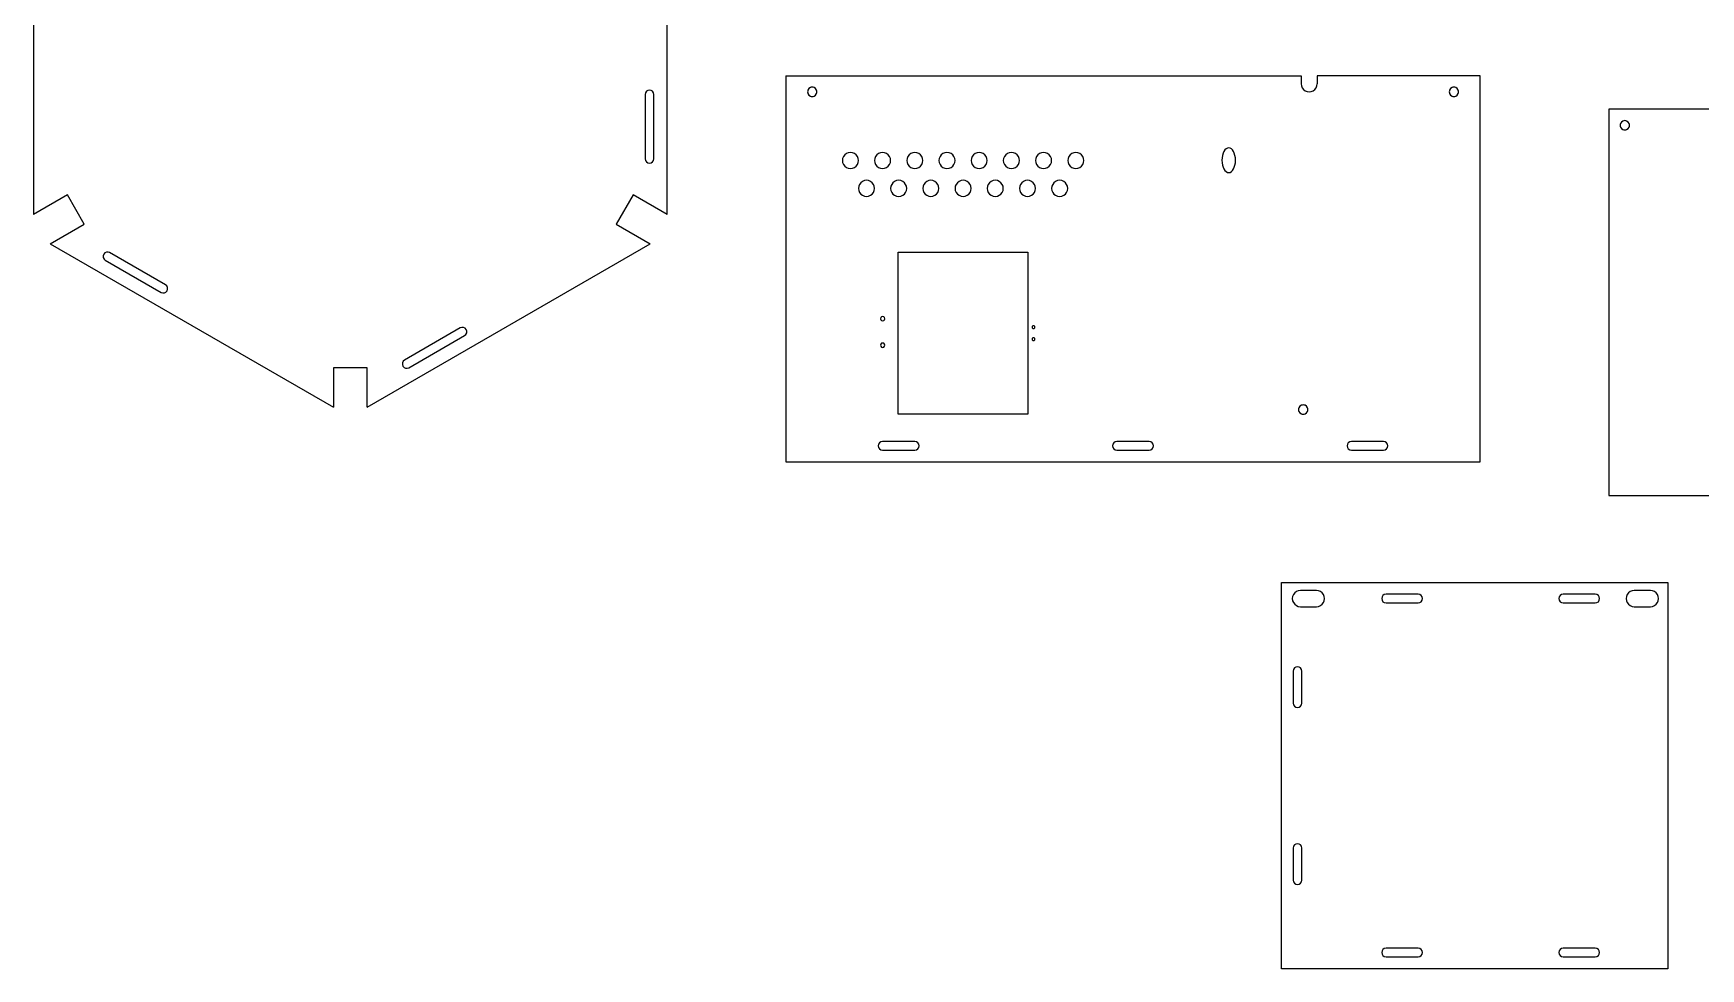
# Model space of a CAD drawing. Extents: x -1511 to 1084, y 0 to 2035.
# Drawn here: x -1485 to -169, y 381 to 1119 of the extents above; entities that cross this region are included whole.
import ezdxf

# ---------------------------------------------------------------- set-up
doc = ezdxf.new("R2010")
doc.units = 0

msp = doc.modelspace()

# ---------------------------------------------------------------- linework, layer by layer
at = {"layer": 'Layer 1'}
for p, q in [((-890.856, 1085.41), (-484.457, 1085.41)), ((-890.856, 1085.41), (-890.856, 780.61)), ((-484.457, 1085.41), (-484.457, 1079.06)), ((-484.457, 1079.06), (-484.237, 1077.4)), ((-471.976, 1077.4), (-471.757, 1079.06)), ((-343.233, 1085.41), (-471.757, 1085.41)), ((-471.757, 1085.41), (-471.757, 1079.06)), ((-343.233, 780.61), (-343.233, 1085.41)), ((-873.762, 1073.45), (-873.838, 1072.71)), ((-873.838, 1072.71), (-873.762, 1071.97)), ((-873.547, 1074.14), (-873.762, 1073.45)), ((-873.762, 1071.97), (-873.547, 1071.28)), ((-872.756, 1075.31), (-873.547, 1074.14)), ((-873.547, 1071.28), (-872.756, 1070.11)), ((-871.587, 1076.1), (-872.756, 1075.31)), ((-872.756, 1070.11), (-871.587, 1069.32)), ((-870.896, 1076.31), (-871.587, 1076.1)), ((-871.587, 1069.32), (-870.896, 1069.11)), ((-870.155, 1076.38), (-870.896, 1076.31)), ((-870.896, 1069.11), (-870.155, 1069.03)), ((-869.414, 1076.31), (-870.155, 1076.38)), ((-870.155, 1069.03), (-869.414, 1069.11)), ((-868.724, 1076.1), (-869.414, 1076.31)), ((-869.414, 1069.11), (-868.724, 1069.32)), ((-867.552, 1075.31), (-868.724, 1076.1)), ((-868.724, 1069.32), (-867.552, 1070.11)), ((-866.763, 1074.14), (-867.552, 1075.31)), ((-867.552, 1070.11), (-866.763, 1071.28)), ((-866.549, 1073.45), (-866.763, 1074.14)), ((-866.763, 1071.28), (-866.549, 1071.97)), ((-866.472, 1072.71), (-866.549, 1073.45)), ((-866.549, 1071.97), (-866.472, 1072.71)), ((-866.472, 1072.71), (-866.472, 1072.71)), ((-484.237, 1077.4), (-483.607, 1075.88)), ((-483.607, 1075.88), (-482.607, 1074.58)), ((-482.607, 1074.58), (-481.282, 1073.56)), ((-481.282, 1073.56), (-479.737, 1072.92)), ((-479.737, 1072.92), (-478.107, 1072.71)), ((-478.107, 1072.71), (-476.477, 1072.92)), ((-476.477, 1072.92), (-474.932, 1073.56)), ((-474.932, 1073.56), (-473.606, 1074.58)), ((-473.606, 1074.58), (-472.609, 1075.88)), ((-472.609, 1075.88), (-471.976, 1077.4)), ((-367.543, 1073.45), (-367.617, 1072.71)), ((-367.617, 1072.71), (-367.543, 1071.97)), ((-367.326, 1074.14), (-367.543, 1073.45)), ((-367.543, 1071.97), (-367.326, 1071.28)), ((-366.537, 1075.31), (-367.326, 1074.14)), ((-367.326, 1071.28), (-366.537, 1070.11)), ((-365.368, 1076.1), (-366.537, 1075.31)), ((-366.537, 1070.11), (-365.368, 1069.32)), ((-364.675, 1076.31), (-365.368, 1076.1)), ((-365.368, 1069.32), (-364.675, 1069.11)), ((-363.934, 1076.38), (-364.675, 1076.31)), ((-364.675, 1069.11), (-363.934, 1069.03)), ((-363.193, 1076.31), (-363.934, 1076.38)), ((-363.934, 1069.03), (-363.193, 1069.11)), ((-362.503, 1076.1), (-363.193, 1076.31)), ((-363.193, 1069.11), (-362.503, 1069.32)), ((-361.333, 1075.31), (-362.503, 1076.1)), ((-362.503, 1069.32), (-361.333, 1070.11)), ((-360.542, 1074.14), (-361.333, 1075.31)), ((-361.333, 1070.11), (-360.542, 1071.28)), ((-360.328, 1073.45), (-360.542, 1074.14)), ((-360.542, 1071.28), (-360.328, 1071.97)), ((-360.251, 1072.71), (-360.328, 1073.45)), ((-360.328, 1071.97), (-360.251, 1072.71)), ((-360.251, 1072.71), (-360.251, 1072.71)), ((6.55367, 1058.97), (-241.843, 1058.97)), ((-241.843, 1058.97), (-241.843, 754.17)), ((-232.75, 1047.01), (-232.826, 1046.27)), ((-232.826, 1046.27), (-232.75, 1045.53)), ((-232.535, 1047.7), (-232.75, 1047.01)), ((-232.75, 1045.53), (-232.535, 1044.84)), ((-231.745, 1048.87), (-232.535, 1047.7)), ((-232.535, 1044.84), (-231.745, 1043.67)), ((-230.575, 1049.66), (-231.745, 1048.87)), ((-231.745, 1043.67), (-230.575, 1042.88)), ((-229.884, 1049.87), (-230.575, 1049.66)), ((-230.575, 1042.88), (-229.884, 1042.67)), ((-229.143, 1049.95), (-229.884, 1049.87)), ((-229.884, 1042.67), (-229.143, 1042.59)), ((-228.401, 1049.87), (-229.143, 1049.95)), ((-229.143, 1042.59), (-228.401, 1042.67)), ((-227.711, 1049.66), (-228.401, 1049.87)), ((-228.401, 1042.67), (-227.711, 1042.88)), ((-226.54, 1048.87), (-227.711, 1049.66)), ((-227.711, 1042.88), (-226.54, 1043.67)), ((-225.751, 1047.7), (-226.54, 1048.87)), ((-226.54, 1043.67), (-225.751, 1044.84)), ((-225.536, 1047.01), (-225.751, 1047.7)), ((-225.751, 1044.84), (-225.536, 1045.53)), ((-225.46, 1046.27), (-225.536, 1047.01)), ((-225.536, 1045.53), (-225.46, 1046.27)), ((-225.46, 1046.27), (-225.46, 1046.27)), ((-544.589, 1026.85), (-545.377, 1025.66)), ((-543.684, 1027.76), (-544.589, 1026.85)), ((-542.681, 1028.33), (-543.684, 1027.76)), ((-541.607, 1028.53), (-542.681, 1028.33)), ((-540.532, 1028.33), (-541.607, 1028.53)), ((-539.53, 1027.76), (-540.532, 1028.33)), ((-538.625, 1026.85), (-539.53, 1027.76)), ((-537.834, 1025.66), (-538.625, 1026.85)), ((-846.187, 1020.17), (-846.406, 1018.51)), ((-846.406, 1018.51), (-846.187, 1016.85)), ((-845.554, 1021.68), (-846.187, 1020.17)), ((-846.187, 1016.85), (-845.554, 1015.33)), ((-844.557, 1022.99), (-845.554, 1021.68)), ((-845.554, 1015.33), (-844.557, 1014.03)), ((-843.231, 1024.01), (-844.557, 1022.99)), ((-844.557, 1014.03), (-843.231, 1013.01)), ((-841.686, 1024.65), (-843.231, 1024.01)), ((-843.231, 1013.01), (-841.686, 1012.37)), ((-840.056, 1024.86), (-841.686, 1024.65)), ((-838.426, 1024.65), (-840.056, 1024.86)), ((-836.881, 1024.01), (-838.426, 1024.65)), ((-838.426, 1012.37), (-836.881, 1013.01)), ((-835.556, 1022.99), (-836.881, 1024.01)), ((-836.881, 1013.01), (-835.556, 1014.03)), ((-834.556, 1021.68), (-835.556, 1022.99)), ((-835.556, 1014.03), (-834.556, 1015.33)), ((-833.926, 1020.17), (-834.556, 1021.68)), ((-834.556, 1015.33), (-833.926, 1016.85)), ((-833.706, 1018.51), (-833.926, 1020.17)), ((-833.926, 1016.85), (-833.706, 1018.51)), ((-833.706, 1018.51), (-833.706, 1018.51)), ((-820.787, 1020.17), (-821.006, 1018.51)), ((-821.006, 1018.51), (-820.787, 1016.85)), ((-820.154, 1021.68), (-820.787, 1020.17)), ((-820.787, 1016.85), (-820.154, 1015.33)), ((-819.157, 1022.99), (-820.154, 1021.68)), ((-820.154, 1015.33), (-819.157, 1014.03)), ((-817.831, 1024.01), (-819.157, 1022.99)), ((-819.157, 1014.03), (-817.831, 1013.01)), ((-816.286, 1024.65), (-817.831, 1024.01)), ((-817.831, 1013.01), (-816.286, 1012.37)), ((-814.656, 1024.86), (-816.286, 1024.65)), ((-813.027, 1024.65), (-814.656, 1024.86)), ((-811.481, 1024.01), (-813.027, 1024.65)), ((-813.027, 1012.37), (-811.481, 1013.01)), ((-810.156, 1022.99), (-811.481, 1024.01)), ((-811.481, 1013.01), (-810.156, 1014.03)), ((-809.156, 1021.68), (-810.156, 1022.99)), ((-810.156, 1014.03), (-809.156, 1015.33)), ((-808.526, 1020.17), (-809.156, 1021.68)), ((-809.156, 1015.33), (-808.526, 1016.85)), ((-808.306, 1018.51), (-808.526, 1020.17)), ((-808.526, 1016.85), (-808.306, 1018.51)), ((-808.306, 1018.51), (-808.306, 1018.51)), ((-795.387, 1020.17), (-795.606, 1018.51)), ((-795.606, 1018.51), (-795.387, 1016.85)), ((-794.754, 1021.68), (-795.387, 1020.17)), ((-795.387, 1016.85), (-794.754, 1015.33)), ((-793.757, 1022.99), (-794.754, 1021.68)), ((-794.754, 1015.33), (-793.757, 1014.03)), ((-792.431, 1024.01), (-793.757, 1022.99)), ((-793.757, 1014.03), (-792.431, 1013.01)), ((-790.886, 1024.65), (-792.431, 1024.01)), ((-792.431, 1013.01), (-790.886, 1012.37)), ((-789.256, 1024.86), (-790.886, 1024.65)), ((-787.627, 1024.65), (-789.256, 1024.86)), ((-786.081, 1024.01), (-787.627, 1024.65)), ((-787.627, 1012.37), (-786.081, 1013.01)), ((-784.756, 1022.99), (-786.081, 1024.01)), ((-786.081, 1013.01), (-784.756, 1014.03)), ((-783.756, 1021.68), (-784.756, 1022.99)), ((-784.756, 1014.03), (-783.756, 1015.33)), ((-783.126, 1020.17), (-783.756, 1021.68)), ((-783.756, 1015.33), (-783.126, 1016.85)), ((-782.906, 1018.51), (-783.126, 1020.17)), ((-783.126, 1016.85), (-782.906, 1018.51)), ((-782.906, 1018.51), (-782.906, 1018.51)), ((-769.987, 1020.17), (-770.206, 1018.51)), ((-770.206, 1018.51), (-769.987, 1016.85)), ((-769.354, 1021.68), (-769.987, 1020.17)), ((-769.987, 1016.85), (-769.354, 1015.33)), ((-768.357, 1022.99), (-769.354, 1021.68)), ((-769.354, 1015.33), (-768.357, 1014.03)), ((-767.031, 1024.01), (-768.357, 1022.99)), ((-768.357, 1014.03), (-767.031, 1013.01)), ((-765.486, 1024.65), (-767.031, 1024.01)), ((-767.031, 1013.01), (-765.486, 1012.37)), ((-763.856, 1024.86), (-765.486, 1024.65)), ((-762.227, 1024.65), (-763.856, 1024.86)), ((-760.681, 1024.01), (-762.227, 1024.65)), ((-762.227, 1012.37), (-760.681, 1013.01)), ((-759.356, 1022.99), (-760.681, 1024.01)), ((-760.681, 1013.01), (-759.356, 1014.03)), ((-758.356, 1021.68), (-759.356, 1022.99)), ((-759.356, 1014.03), (-758.356, 1015.33)), ((-757.726, 1020.17), (-758.356, 1021.68)), ((-758.356, 1015.33), (-757.726, 1016.85)), ((-757.506, 1018.51), (-757.726, 1020.17)), ((-757.726, 1016.85), (-757.506, 1018.51)), ((-757.506, 1018.51), (-757.506, 1018.51)), ((-744.587, 1020.17), (-744.806, 1018.51)), ((-744.806, 1018.51), (-744.587, 1016.85)), ((-743.954, 1021.68), (-744.587, 1020.17)), ((-744.587, 1016.85), (-743.954, 1015.33)), ((-742.957, 1022.99), (-743.954, 1021.68)), ((-743.954, 1015.33), (-742.957, 1014.03)), ((-741.631, 1024.01), (-742.957, 1022.99)), ((-742.957, 1014.03), (-741.631, 1013.01)), ((-740.086, 1024.65), (-741.631, 1024.01)), ((-741.631, 1013.01), (-740.086, 1012.37)), ((-738.456, 1024.86), (-740.086, 1024.65)), ((-736.827, 1024.65), (-738.456, 1024.86)), ((-735.281, 1024.01), (-736.827, 1024.65)), ((-736.827, 1012.37), (-735.281, 1013.01)), ((-733.956, 1022.99), (-735.281, 1024.01)), ((-735.281, 1013.01), (-733.956, 1014.03)), ((-732.956, 1021.68), (-733.956, 1022.99)), ((-733.956, 1014.03), (-732.956, 1015.33)), ((-732.326, 1020.17), (-732.956, 1021.68)), ((-732.956, 1015.33), (-732.326, 1016.85)), ((-732.106, 1018.51), (-732.326, 1020.17)), ((-732.326, 1016.85), (-732.106, 1018.51)), ((-732.106, 1018.51), (-732.106, 1018.51)), ((-719.187, 1020.17), (-719.406, 1018.51)), ((-719.406, 1018.51), (-719.187, 1016.85)), ((-718.555, 1021.68), (-719.187, 1020.17)), ((-719.187, 1016.85), (-718.555, 1015.33)), ((-717.557, 1022.99), (-718.555, 1021.68)), ((-718.555, 1015.33), (-717.557, 1014.03)), ((-716.231, 1024.01), (-717.557, 1022.99)), ((-717.557, 1014.03), (-716.231, 1013.01)), ((-714.686, 1024.65), (-716.231, 1024.01)), ((-716.231, 1013.01), (-714.686, 1012.37)), ((-713.056, 1024.86), (-714.686, 1024.65)), ((-711.427, 1024.65), (-713.056, 1024.86)), ((-709.881, 1024.01), (-711.427, 1024.65)), ((-711.427, 1012.37), (-709.881, 1013.01)), ((-708.556, 1022.99), (-709.881, 1024.01)), ((-709.881, 1013.01), (-708.556, 1014.03)), ((-707.556, 1021.68), (-708.556, 1022.99)), ((-708.556, 1014.03), (-707.556, 1015.33)), ((-706.926, 1020.17), (-707.556, 1021.68)), ((-707.556, 1015.33), (-706.926, 1016.85)), ((-706.706, 1018.51), (-706.926, 1020.17)), ((-706.926, 1016.85), (-706.706, 1018.51)), ((-706.706, 1018.51), (-706.706, 1018.51)), ((-693.787, 1020.17), (-694.007, 1018.51)), ((-694.007, 1018.51), (-693.787, 1016.85)), ((-693.155, 1021.68), (-693.787, 1020.17)), ((-693.787, 1016.85), (-693.155, 1015.33)), ((-692.157, 1022.99), (-693.155, 1021.68)), ((-693.155, 1015.33), (-692.157, 1014.03)), ((-690.832, 1024.01), (-692.157, 1022.99)), ((-692.157, 1014.03), (-690.832, 1013.01)), ((-689.286, 1024.65), (-690.832, 1024.01)), ((-690.832, 1013.01), (-689.286, 1012.37)), ((-687.657, 1024.86), (-689.286, 1024.65)), ((-686.027, 1024.65), (-687.657, 1024.86)), ((-684.482, 1024.01), (-686.027, 1024.65)), ((-686.027, 1012.37), (-684.482, 1013.01)), ((-683.156, 1022.99), (-684.482, 1024.01)), ((-684.482, 1013.01), (-683.156, 1014.03)), ((-682.156, 1021.68), (-683.156, 1022.99)), ((-683.156, 1014.03), (-682.156, 1015.33)), ((-681.526, 1020.17), (-682.156, 1021.68)), ((-682.156, 1015.33), (-681.526, 1016.85)), ((-681.307, 1018.51), (-681.526, 1020.17)), ((-681.526, 1016.85), (-681.307, 1018.51)), ((-681.307, 1018.51), (-681.307, 1018.51)), ((-668.387, 1020.17), (-668.607, 1018.51)), ((-668.607, 1018.51), (-668.387, 1016.85)), ((-667.755, 1021.68), (-668.387, 1020.17)), ((-668.387, 1016.85), (-667.755, 1015.33)), ((-666.757, 1022.99), (-667.755, 1021.68)), ((-667.755, 1015.33), (-666.757, 1014.03)), ((-665.432, 1024.01), (-666.757, 1022.99)), ((-666.757, 1014.03), (-665.432, 1013.01)), ((-663.886, 1024.65), (-665.432, 1024.01)), ((-665.432, 1013.01), (-663.886, 1012.37)), ((-662.257, 1024.86), (-663.886, 1024.65)), ((-660.627, 1024.65), (-662.257, 1024.86)), ((-659.082, 1024.01), (-660.627, 1024.65)), ((-660.627, 1012.37), (-659.082, 1013.01)), ((-657.756, 1022.99), (-659.082, 1024.01)), ((-659.082, 1013.01), (-657.756, 1014.03)), ((-656.756, 1021.68), (-657.756, 1022.99)), ((-657.756, 1014.03), (-656.756, 1015.33)), ((-656.126, 1020.17), (-656.756, 1021.68)), ((-656.756, 1015.33), (-656.126, 1016.85)), ((-655.907, 1018.51), (-656.126, 1020.17)), ((-656.126, 1016.85), (-655.907, 1018.51)), ((-655.907, 1018.51), (-655.907, 1018.51)), ((-546.832, 1020.71), (-546.941, 1018.74)), ((-546.941, 1018.74), (-546.832, 1016.76)), ((-546.52, 1022.55), (-546.832, 1020.71)), ((-546.832, 1016.76), (-546.52, 1014.93)), ((-546.031, 1024.21), (-546.52, 1022.55)), ((-546.52, 1014.93), (-546.031, 1013.27)), ((-545.377, 1025.66), (-546.031, 1024.21)), ((-546.031, 1013.27), (-545.377, 1011.82)), ((-537.183, 1024.21), (-537.834, 1025.66)), ((-537.834, 1011.82), (-537.183, 1013.27)), ((-536.691, 1022.55), (-537.183, 1024.21)), ((-537.183, 1013.27), (-536.691, 1014.93)), ((-536.381, 1020.71), (-536.691, 1022.55)), ((-536.691, 1014.93), (-536.381, 1016.76)), ((-536.273, 1018.74), (-536.381, 1020.71)), ((-536.381, 1016.76), (-536.273, 1018.74)), ((-841.686, 1012.37), (-840.056, 1012.16)), ((-840.056, 1012.16), (-838.426, 1012.37)), ((-832.854, 999.685), (-833.487, 998.166)), ((-831.857, 1000.99), (-832.854, 999.685)), ((-830.531, 1002.01), (-831.857, 1000.99)), ((-828.986, 1002.65), (-830.531, 1002.01)), ((-827.356, 1002.86), (-828.986, 1002.65)), ((-825.727, 1002.65), (-827.356, 1002.86)), ((-824.181, 1002.01), (-825.727, 1002.65)), ((-822.856, 1000.99), (-824.181, 1002.01)), ((-821.856, 999.685), (-822.856, 1000.99)), ((-821.226, 998.166), (-821.856, 999.685)), ((-816.286, 1012.37), (-814.656, 1012.16)), ((-814.656, 1012.16), (-813.027, 1012.37)), ((-807.454, 999.685), (-808.087, 998.166)), ((-806.457, 1000.99), (-807.454, 999.685)), ((-805.131, 1002.01), (-806.457, 1000.99)), ((-803.586, 1002.65), (-805.131, 1002.01)), ((-801.956, 1002.86), (-803.586, 1002.65)), ((-800.327, 1002.65), (-801.956, 1002.86)), ((-798.781, 1002.01), (-800.327, 1002.65)), ((-797.456, 1000.99), (-798.781, 1002.01)), ((-796.456, 999.685), (-797.456, 1000.99)), ((-795.826, 998.166), (-796.456, 999.685)), ((-790.886, 1012.37), (-789.256, 1012.16)), ((-789.256, 1012.16), (-787.627, 1012.37)), ((-782.054, 999.685), (-782.687, 998.166)), ((-781.057, 1000.99), (-782.054, 999.685)), ((-779.731, 1002.01), (-781.057, 1000.99)), ((-778.186, 1002.65), (-779.731, 1002.01)), ((-776.556, 1002.86), (-778.186, 1002.65)), ((-774.927, 1002.65), (-776.556, 1002.86)), ((-773.381, 1002.01), (-774.927, 1002.65)), ((-772.056, 1000.99), (-773.381, 1002.01)), ((-771.056, 999.685), (-772.056, 1000.99)), ((-770.426, 998.166), (-771.056, 999.685)), ((-765.486, 1012.37), (-763.856, 1012.16)), ((-763.856, 1012.16), (-762.227, 1012.37)), ((-756.654, 999.685), (-757.287, 998.166)), ((-755.657, 1000.99), (-756.654, 999.685)), ((-754.331, 1002.01), (-755.657, 1000.99)), ((-752.786, 1002.65), (-754.331, 1002.01)), ((-751.156, 1002.86), (-752.786, 1002.65)), ((-749.527, 1002.65), (-751.156, 1002.86)), ((-747.981, 1002.01), (-749.527, 1002.65)), ((-746.656, 1000.99), (-747.981, 1002.01)), ((-745.656, 999.685), (-746.656, 1000.99)), ((-745.026, 998.166), (-745.656, 999.685)), ((-740.086, 1012.37), (-738.456, 1012.16)), ((-738.456, 1012.16), (-736.827, 1012.37)), ((-731.254, 999.685), (-731.887, 998.166)), ((-730.257, 1000.99), (-731.254, 999.685)), ((-728.931, 1002.01), (-730.257, 1000.99)), ((-727.386, 1002.65), (-728.931, 1002.01)), ((-725.756, 1002.86), (-727.386, 1002.65)), ((-724.127, 1002.65), (-725.756, 1002.86)), ((-722.581, 1002.01), (-724.127, 1002.65)), ((-721.256, 1000.99), (-722.581, 1002.01)), ((-720.256, 999.685), (-721.256, 1000.99)), ((-719.626, 998.166), (-720.256, 999.685)), ((-714.686, 1012.37), (-713.056, 1012.16)), ((-713.056, 1012.16), (-711.427, 1012.37)), ((-705.855, 999.685), (-706.487, 998.166)), ((-704.857, 1000.99), (-705.855, 999.685)), ((-703.531, 1002.01), (-704.857, 1000.99)), ((-701.986, 1002.65), (-703.531, 1002.01)), ((-700.356, 1002.86), (-701.986, 1002.65)), ((-698.727, 1002.65), (-700.356, 1002.86)), ((-697.181, 1002.01), (-698.727, 1002.65)), ((-695.856, 1000.99), (-697.181, 1002.01)), ((-694.856, 999.685), (-695.856, 1000.99)), ((-694.226, 998.166), (-694.856, 999.685)), ((-689.286, 1012.37), (-687.657, 1012.16)), ((-687.657, 1012.16), (-686.027, 1012.37)), ((-680.455, 999.685), (-681.087, 998.166)), ((-679.457, 1000.99), (-680.455, 999.685)), ((-678.132, 1002.01), (-679.457, 1000.99)), ((-676.586, 1002.65), (-678.132, 1002.01)), ((-674.957, 1002.86), (-676.586, 1002.65)), ((-673.327, 1002.65), (-674.957, 1002.86)), ((-671.782, 1002.01), (-673.327, 1002.65)), ((-670.456, 1000.99), (-671.782, 1002.01)), ((-669.456, 999.685), (-670.456, 1000.99)), ((-668.826, 998.166), (-669.456, 999.685)), ((-663.886, 1012.37), (-662.257, 1012.16)), ((-662.257, 1012.16), (-660.627, 1012.37)), ((-545.377, 1011.82), (-544.589, 1010.62)), ((-544.589, 1010.62), (-543.684, 1009.72)), ((-543.684, 1009.72), (-542.681, 1009.15)), ((-542.681, 1009.15), (-541.607, 1008.95)), ((-541.607, 1008.95), (-540.532, 1009.15)), ((-540.532, 1009.15), (-539.53, 1009.72)), ((-539.53, 1009.72), (-538.625, 1010.62)), ((-538.625, 1010.62), (-537.834, 1011.82)), ((-833.487, 998.166), (-833.706, 996.51)), ((-833.706, 996.51), (-833.487, 994.854)), ((-833.487, 994.854), (-832.854, 993.335)), ((-832.854, 993.335), (-831.857, 992.028)), ((-831.857, 992.028), (-830.531, 991.009)), ((-830.531, 991.009), (-828.986, 990.372)), ((-828.986, 990.372), (-827.356, 990.16)), ((-827.356, 990.16), (-825.727, 990.372)), ((-825.727, 990.372), (-824.181, 991.009)), ((-824.181, 991.009), (-822.856, 992.028)), ((-822.856, 992.028), (-821.856, 993.335)), ((-821.856, 993.335), (-821.226, 994.854)), ((-821.006, 996.51), (-821.226, 998.166)), ((-821.226, 994.854), (-821.006, 996.51)), ((-821.006, 996.51), (-821.006, 996.51)), ((-808.087, 998.166), (-808.306, 996.51)), ((-808.306, 996.51), (-808.087, 994.854)), ((-808.087, 994.854), (-807.454, 993.335)), ((-807.454, 993.335), (-806.457, 992.028)), ((-806.457, 992.028), (-805.131, 991.009)), ((-805.131, 991.009), (-803.586, 990.372)), ((-803.586, 990.372), (-801.956, 990.16)), ((-801.956, 990.16), (-800.327, 990.372)), ((-800.327, 990.372), (-798.781, 991.009)), ((-798.781, 991.009), (-797.456, 992.028)), ((-797.456, 992.028), (-796.456, 993.335)), ((-796.456, 993.335), (-795.826, 994.854)), ((-795.606, 996.51), (-795.826, 998.166)), ((-795.826, 994.854), (-795.606, 996.51)), ((-795.606, 996.51), (-795.606, 996.51)), ((-782.687, 998.166), (-782.906, 996.51)), ((-782.906, 996.51), (-782.687, 994.854)), ((-782.687, 994.854), (-782.054, 993.335)), ((-782.054, 993.335), (-781.057, 992.028)), ((-781.057, 992.028), (-779.731, 991.009)), ((-779.731, 991.009), (-778.186, 990.372)), ((-778.186, 990.372), (-776.556, 990.16)), ((-776.556, 990.16), (-774.927, 990.372)), ((-774.927, 990.372), (-773.381, 991.009)), ((-773.381, 991.009), (-772.056, 992.028)), ((-772.056, 992.028), (-771.056, 993.335)), ((-771.056, 993.335), (-770.426, 994.854)), ((-770.206, 996.51), (-770.426, 998.166)), ((-770.426, 994.854), (-770.206, 996.51)), ((-770.206, 996.51), (-770.206, 996.51)), ((-757.287, 998.166), (-757.506, 996.51)), ((-757.506, 996.51), (-757.287, 994.854)), ((-757.287, 994.854), (-756.654, 993.335)), ((-756.654, 993.335), (-755.657, 992.028)), ((-755.657, 992.028), (-754.331, 991.009)), ((-754.331, 991.009), (-752.786, 990.372)), ((-752.786, 990.372), (-751.156, 990.16)), ((-751.156, 990.16), (-749.527, 990.372)), ((-749.527, 990.372), (-747.981, 991.009)), ((-747.981, 991.009), (-746.656, 992.028)), ((-746.656, 992.028), (-745.656, 993.335)), ((-745.656, 993.335), (-745.026, 994.854)), ((-744.806, 996.51), (-745.026, 998.166)), ((-745.026, 994.854), (-744.806, 996.51)), ((-744.806, 996.51), (-744.806, 996.51)), ((-731.887, 998.166), (-732.106, 996.51)), ((-732.106, 996.51), (-731.887, 994.854)), ((-731.887, 994.854), (-731.254, 993.335)), ((-731.254, 993.335), (-730.257, 992.028)), ((-730.257, 992.028), (-728.931, 991.009)), ((-728.931, 991.009), (-727.386, 990.372)), ((-727.386, 990.372), (-725.756, 990.16)), ((-725.756, 990.16), (-724.127, 990.372)), ((-724.127, 990.372), (-722.581, 991.009)), ((-722.581, 991.009), (-721.256, 992.028)), ((-721.256, 992.028), (-720.256, 993.335)), ((-720.256, 993.335), (-719.626, 994.854)), ((-719.406, 996.51), (-719.626, 998.166)), ((-719.626, 994.854), (-719.406, 996.51)), ((-719.406, 996.51), (-719.406, 996.51)), ((-706.487, 998.166), (-706.706, 996.51)), ((-706.706, 996.51), (-706.487, 994.854)), ((-706.487, 994.854), (-705.855, 993.335)), ((-705.855, 993.335), (-704.857, 992.028)), ((-704.857, 992.028), (-703.531, 991.009)), ((-703.531, 991.009), (-701.986, 990.372)), ((-701.986, 990.372), (-700.356, 990.16)), ((-700.356, 990.16), (-698.727, 990.372)), ((-698.727, 990.372), (-697.181, 991.009)), ((-697.181, 991.009), (-695.856, 992.028)), ((-695.856, 992.028), (-694.856, 993.335)), ((-694.856, 993.335), (-694.226, 994.854)), ((-694.007, 996.51), (-694.226, 998.166)), ((-694.226, 994.854), (-694.007, 996.51)), ((-694.007, 996.51), (-694.007, 996.51)), ((-681.087, 998.166), (-681.307, 996.51)), ((-681.307, 996.51), (-681.087, 994.854)), ((-681.087, 994.854), (-680.455, 993.335)), ((-680.455, 993.335), (-679.457, 992.028)), ((-679.457, 992.028), (-678.132, 991.009)), ((-678.132, 991.009), (-676.586, 990.372)), ((-676.586, 990.372), (-674.957, 990.16)), ((-674.957, 990.16), (-673.327, 990.372)), ((-673.327, 990.372), (-671.782, 991.009)), ((-671.782, 991.009), (-670.456, 992.028)), ((-670.456, 992.028), (-669.456, 993.335)), ((-669.456, 993.335), (-668.826, 994.854)), ((-668.607, 996.51), (-668.826, 998.166)), ((-668.826, 994.854), (-668.607, 996.51)), ((-668.607, 996.51), (-668.607, 996.51)), ((-802.337, 946.091), (-699.975, 946.091)), ((-802.337, 818.329), (-802.337, 946.091)), ((-699.975, 946.091), (-699.975, 818.329)), ((-816.151, 894.502), (-816.384, 893.64)), ((-815.519, 895.135), (-816.151, 894.502)), ((-814.656, 895.368), (-815.519, 895.135)), ((-813.794, 895.135), (-814.656, 895.368)), ((-813.161, 894.502), (-813.794, 895.135)), ((-812.929, 893.64), (-813.161, 894.502)), ((-816.384, 893.64), (-816.151, 892.775)), ((-816.151, 892.775), (-815.519, 892.142)), ((-815.519, 892.142), (-814.656, 891.912)), ((-814.656, 891.912), (-813.794, 892.142)), ((-813.794, 892.142), (-813.161, 892.775)), ((-813.161, 892.775), (-812.929, 893.64)), ((-812.929, 893.64), (-812.929, 893.64)), ((-696.573, 887.536), (-696.724, 886.972)), ((-696.724, 886.972), (-696.573, 886.406)), ((-696.16, 887.951), (-696.573, 887.536)), ((-696.573, 886.406), (-696.16, 885.994)), ((-695.594, 888.102), (-696.16, 887.951)), ((-696.16, 885.994), (-695.594, 885.84)), ((-695.03, 887.951), (-695.594, 888.102)), ((-695.594, 885.84), (-695.03, 885.994)), ((-694.615, 887.536), (-695.03, 887.951)), ((-695.03, 885.994), (-694.615, 886.406)), ((-694.464, 886.972), (-694.615, 887.536)), ((-694.615, 886.406), (-694.464, 886.972)), ((-694.464, 886.972), (-694.464, 886.972)), ((-816.151, 873.548), (-816.384, 872.685)), ((-816.384, 872.685), (-816.151, 871.82)), ((-815.519, 874.18), (-816.151, 873.548)), ((-816.151, 871.82), (-815.519, 871.187)), ((-814.656, 874.413), (-815.519, 874.18)), ((-815.519, 871.187), (-814.656, 870.957)), ((-813.794, 874.18), (-814.656, 874.413)), ((-814.656, 870.957), (-813.794, 871.187)), ((-813.161, 873.548), (-813.794, 874.18)), ((-813.794, 871.187), (-813.161, 871.82)), ((-812.929, 872.685), (-813.161, 873.548)), ((-813.161, 871.82), (-812.929, 872.685)), ((-812.929, 872.685), (-812.929, 872.685)), ((-696.573, 878.014), (-696.724, 877.447)), ((-696.724, 877.447), (-696.573, 876.881)), ((-696.16, 878.426), (-696.573, 878.014)), ((-696.573, 876.881), (-696.16, 876.469)), ((-695.594, 878.577), (-696.16, 878.426)), ((-696.16, 876.469), (-695.594, 876.318)), ((-695.03, 878.426), (-695.594, 878.577)), ((-695.594, 876.318), (-695.03, 876.469)), ((-694.615, 878.014), (-695.03, 878.426)), ((-695.03, 876.469), (-694.615, 876.881)), ((-694.464, 877.447), (-694.615, 878.014)), ((-694.615, 876.881), (-694.464, 877.447)), ((-694.464, 877.447), (-694.464, 877.447)), ((-699.975, 818.329), (-802.337, 818.329)), ((-486.46, 822.626), (-486.536, 821.885)), ((-486.536, 821.885), (-486.46, 821.144)), ((-486.245, 823.316), (-486.46, 822.626)), ((-486.46, 821.144), (-486.245, 820.454)), ((-485.454, 824.486), (-486.245, 823.316)), ((-486.245, 820.454), (-485.454, 819.284)), ((-484.285, 825.272), (-485.454, 824.486)), ((-485.454, 819.284), (-484.285, 818.496)), ((-483.594, 825.486), (-484.285, 825.272)), ((-484.285, 818.496), (-483.594, 818.281)), ((-482.853, 825.56), (-483.594, 825.486)), ((-483.594, 818.281), (-482.853, 818.207)), ((-482.11, 825.486), (-482.853, 825.56)), ((-482.853, 818.207), (-482.11, 818.281)), ((-481.419, 825.272), (-482.11, 825.486)), ((-482.11, 818.281), (-481.419, 818.496)), ((-480.25, 824.486), (-481.419, 825.272)), ((-481.419, 818.496), (-480.25, 819.284)), ((-479.461, 823.316), (-480.25, 824.486)), ((-480.25, 819.284), (-479.461, 820.454)), ((-479.244, 822.626), (-479.461, 823.316)), ((-479.461, 820.454), (-479.244, 821.144)), ((-479.17, 821.885), (-479.244, 822.626)), ((-479.244, 821.144), (-479.17, 821.885)), ((-479.17, 821.885), (-479.17, 821.885)), ((-817.81, 794.644), (-818.08, 793.31)), ((-818.08, 793.31), (-817.81, 791.977)), ((-817.077, 795.731), (-817.81, 794.644)), ((-817.81, 791.977), (-817.077, 790.887)), ((-815.99, 796.467), (-817.077, 795.731)), ((-817.077, 790.887), (-815.99, 790.151)), ((-814.656, 796.739), (-815.99, 796.467)), ((-815.99, 790.151), (-814.656, 789.881)), ((-789.256, 796.739), (-814.656, 796.739)), ((-814.656, 789.881), (-789.256, 789.881)), ((-787.923, 796.467), (-789.256, 796.739)), ((-789.256, 789.881), (-787.923, 790.151)), ((-786.835, 795.731), (-787.923, 796.467)), ((-787.923, 790.151), (-786.835, 790.887)), ((-786.103, 794.644), (-786.835, 795.731)), ((-786.835, 790.887), (-786.103, 791.977)), ((-785.833, 793.31), (-786.103, 794.644)), ((-786.103, 791.977), (-785.833, 793.31)), ((-632.898, 794.644), (-633.168, 793.31)), ((-633.168, 793.31), (-632.898, 791.977)), ((-632.166, 795.731), (-632.898, 794.644)), ((-632.898, 791.977), (-632.166, 790.887)), ((-631.078, 796.467), (-632.166, 795.731)), ((-632.166, 790.887), (-631.078, 790.151)), ((-629.745, 796.739), (-631.078, 796.467)), ((-631.078, 790.151), (-629.745, 789.881)), ((-604.345, 796.739), (-629.745, 796.739)), ((-629.745, 789.881), (-604.345, 789.881)), ((-603.011, 796.467), (-604.345, 796.739)), ((-604.345, 789.881), (-603.011, 790.151)), ((-601.924, 795.731), (-603.011, 796.467)), ((-603.011, 790.151), (-601.924, 790.887)), ((-601.191, 794.644), (-601.924, 795.731)), ((-601.924, 790.887), (-601.191, 791.977)), ((-600.921, 793.31), (-601.191, 794.644)), ((-601.191, 791.977), (-600.921, 793.31)), ((-447.987, 794.644), (-448.257, 793.31)), ((-448.257, 793.31), (-447.987, 791.977)), ((-447.254, 795.731), (-447.987, 794.644)), ((-447.987, 791.977), (-447.254, 790.887)), ((-446.166, 796.467), (-447.254, 795.731)), ((-447.254, 790.887), (-446.166, 790.151)), ((-444.833, 796.739), (-446.166, 796.467)), ((-446.166, 790.151), (-444.833, 789.881)), ((-419.433, 796.739), (-444.833, 796.739)), ((-444.833, 789.881), (-419.433, 789.881)), ((-418.099, 796.467), (-419.433, 796.739)), ((-419.433, 789.881), (-418.099, 790.151)), ((-417.012, 795.731), (-418.099, 796.467)), ((-418.099, 790.151), (-417.012, 790.887)), ((-416.279, 794.644), (-417.012, 795.731)), ((-417.012, 790.887), (-416.279, 791.977)), ((-416.009, 793.31), (-416.279, 794.644)), ((-416.279, 791.977), (-416.009, 793.31)), ((-890.856, 780.61), (-343.233, 780.61)), ((-241.843, 754.17), (-240.243, 754.17)), ((-240.243, 754.17), (6.55367, 754.17)), ((-500.059, 380.563), (-500.059, 685.363)), ((-500.059, 685.363), (-195.26, 685.363)), ((-195.26, 685.363), (-195.26, 380.563)), ((-491.212, 674.293), (-491.423, 672.663)), ((-491.423, 672.663), (-491.212, 671.033)), ((-490.574, 675.838), (-491.212, 674.293)), ((-491.212, 671.033), (-490.574, 669.488)), ((-489.553, 677.163), (-490.574, 675.838)), ((-488.248, 678.161), (-489.553, 677.163)), ((-486.73, 678.793), (-488.248, 678.161)), ((-485.073, 679.013), (-486.73, 678.793)), ((-472.373, 679.013), (-485.073, 679.013)), ((-470.717, 678.793), (-472.373, 679.013)), ((-469.198, 678.161), (-470.717, 678.793)), ((-467.894, 677.163), (-469.198, 678.161)), ((-466.875, 675.838), (-467.894, 677.163)), ((-466.235, 674.293), (-466.875, 675.838)), ((-466.875, 669.488), (-466.235, 671.033)), ((-466.023, 672.663), (-466.235, 674.293)), ((-466.235, 671.033), (-466.023, 672.663)), ((-420.663, 673.996), (-420.933, 672.663)), ((-420.933, 672.663), (-420.663, 671.329)), ((-419.93, 675.084), (-420.663, 673.996)), ((-420.663, 671.329), (-419.93, 670.239)), ((-418.843, 675.819), (-419.93, 675.084)), ((-417.509, 676.092), (-418.843, 675.819)), ((-392.109, 676.092), (-417.509, 676.092)), ((-390.776, 675.819), (-392.109, 676.092)), ((-389.688, 675.084), (-390.776, 675.819)), ((-388.956, 673.996), (-389.688, 675.084)), ((-389.688, 670.239), (-388.956, 671.329)), ((-388.686, 672.663), (-388.956, 673.996)), ((-388.956, 671.329), (-388.686, 672.663)), ((-280.963, 673.996), (-281.233, 672.663)), ((-281.233, 672.663), (-280.963, 671.329)), ((-280.23, 675.084), (-280.963, 673.996)), ((-280.963, 671.329), (-280.23, 670.239)), ((-279.143, 675.819), (-280.23, 675.084)), ((-277.81, 676.092), (-279.143, 675.819)), ((-252.41, 676.092), (-277.81, 676.092)), ((-251.077, 675.819), (-252.41, 676.092)), ((-249.989, 675.084), (-251.077, 675.819)), ((-249.255, 673.996), (-249.989, 675.084)), ((-249.989, 670.239), (-249.255, 671.329)), ((-248.987, 672.663), (-249.255, 673.996)), ((-249.255, 671.329), (-248.987, 672.663)), ((-227.813, 674.293), (-228.026, 672.663)), ((-228.026, 672.663), (-227.813, 671.033)), ((-227.175, 675.838), (-227.813, 674.293)), ((-227.813, 671.033), (-227.175, 669.488)), ((-226.156, 677.163), (-227.175, 675.838)), ((-224.851, 678.161), (-226.156, 677.163)), ((-223.333, 678.793), (-224.851, 678.161)), ((-221.676, 679.013), (-223.333, 678.793)), ((-208.976, 679.013), (-221.676, 679.013)), ((-207.319, 678.793), (-208.976, 679.013)), ((-205.801, 678.161), (-207.319, 678.793)), ((-204.495, 677.163), (-205.801, 678.161)), ((-203.476, 675.838), (-204.495, 677.163)), ((-202.838, 674.293), (-203.476, 675.838)), ((-203.476, 669.488), (-202.838, 671.033)), ((-202.626, 672.663), (-202.838, 674.293)), ((-202.838, 671.033), (-202.626, 672.663)), ((-490.574, 669.488), (-489.553, 668.162)), ((-489.553, 668.162), (-488.248, 667.162)), ((-488.248, 667.162), (-486.73, 666.532)), ((-486.73, 666.532), (-485.073, 666.313)), ((-485.073, 666.313), (-472.373, 666.313)), ((-472.373, 666.313), (-470.717, 666.532)), ((-470.717, 666.532), (-469.198, 667.162)), ((-469.198, 667.162), (-467.894, 668.162)), ((-467.894, 668.162), (-466.875, 669.488)), ((-419.93, 670.239), (-418.843, 669.504)), ((-418.843, 669.504), (-417.509, 669.234)), ((-417.509, 669.234), (-392.109, 669.234)), ((-392.109, 669.234), (-390.776, 669.504)), ((-390.776, 669.504), (-389.688, 670.239)), ((-280.23, 670.239), (-279.143, 669.504)), ((-279.143, 669.504), (-277.81, 669.234)), ((-277.81, 669.234), (-252.41, 669.234)), ((-252.41, 669.234), (-251.077, 669.504)), ((-251.077, 669.504), (-249.989, 670.239)), ((-227.175, 669.488), (-226.156, 668.162)), ((-226.156, 668.162), (-224.851, 667.162)), ((-224.851, 667.162), (-223.333, 666.532)), ((-223.333, 666.532), (-221.676, 666.313)), ((-221.676, 666.313), (-208.976, 666.313)), ((-208.976, 666.313), (-207.319, 666.532)), ((-207.319, 666.532), (-205.801, 667.162)), ((-205.801, 667.162), (-204.495, 668.162)), ((-204.495, 668.162), (-203.476, 669.488)), ((-488.693, 618.667), (-489.783, 617.934)), ((-487.359, 618.937), (-488.693, 618.667)), ((-486.026, 618.667), (-487.359, 618.937)), ((-484.936, 617.934), (-486.026, 618.667)), ((-490.518, 616.846), (-490.788, 615.513)), ((-490.788, 615.513), (-490.788, 590.113)), ((-489.783, 617.934), (-490.518, 616.846)), ((-484.203, 616.846), (-484.936, 617.934)), ((-483.93, 615.513), (-484.203, 616.846)), ((-483.93, 590.113), (-483.93, 615.513)), ((-490.788, 590.113), (-490.518, 588.779)), ((-490.518, 588.779), (-489.783, 587.692)), ((-489.783, 587.692), (-488.693, 586.959)), ((-488.693, 586.959), (-487.359, 586.689)), ((-487.359, 586.689), (-486.026, 586.959)), ((-486.026, 586.959), (-484.936, 587.692)), ((-484.936, 587.692), (-484.203, 588.779)), ((-484.203, 588.779), (-483.93, 590.113)), ((-490.518, 477.146), (-490.788, 475.813)), ((-490.788, 475.813), (-490.788, 450.413)), ((-489.783, 478.234), (-490.518, 477.146)), ((-488.693, 478.967), (-489.783, 478.234)), ((-487.359, 479.236), (-488.693, 478.967)), ((-486.026, 478.967), (-487.359, 479.236)), ((-484.936, 478.234), (-486.026, 478.967)), ((-484.203, 477.146), (-484.936, 478.234)), ((-483.93, 475.813), (-484.203, 477.146)), ((-483.93, 450.413), (-483.93, 475.813)), ((-490.788, 450.413), (-490.518, 449.08)), ((-490.518, 449.08), (-489.783, 447.992)), ((-489.783, 447.992), (-488.693, 447.259)), ((-488.693, 447.259), (-487.359, 446.99)), ((-487.359, 446.99), (-486.026, 447.259)), ((-486.026, 447.259), (-484.936, 447.992)), ((-484.936, 447.992), (-484.203, 449.08)), ((-484.203, 449.08), (-483.93, 450.413)), ((-420.663, 394.596), (-420.933, 393.263)), ((-419.93, 395.685), (-420.663, 394.596)), ((-418.843, 396.421), (-419.93, 395.685)), ((-417.509, 396.692), (-418.843, 396.421)), ((-392.109, 396.692), (-417.509, 396.692)), ((-390.776, 396.421), (-392.109, 396.692)), ((-389.688, 395.685), (-390.776, 396.421)), ((-388.956, 394.596), (-389.688, 395.685)), ((-388.686, 393.263), (-388.956, 394.596)), ((-280.963, 394.596), (-281.233, 393.263)), ((-280.23, 395.685), (-280.963, 394.596)), ((-279.143, 396.421), (-280.23, 395.685)), ((-277.81, 396.692), (-279.143, 396.421)), ((-252.41, 396.692), (-277.81, 396.692)), ((-251.077, 396.421), (-252.41, 396.692)), ((-249.989, 395.685), (-251.077, 396.421)), ((-249.255, 394.596), (-249.989, 395.685)), ((-248.987, 393.263), (-249.255, 394.596)), ((-420.933, 393.263), (-420.663, 391.929)), ((-420.663, 391.929), (-419.93, 390.84)), ((-419.93, 390.84), (-418.843, 390.105)), ((-418.843, 390.105), (-417.509, 389.834)), ((-417.509, 389.834), (-392.109, 389.834)), ((-392.109, 389.834), (-390.776, 390.105)), ((-390.776, 390.105), (-389.688, 390.84)), ((-389.688, 390.84), (-388.956, 391.929)), ((-388.956, 391.929), (-388.686, 393.263)), ((-281.233, 393.263), (-280.963, 391.929)), ((-280.963, 391.929), (-280.23, 390.84)), ((-280.23, 390.84), (-279.143, 390.105)), ((-279.143, 390.105), (-277.81, 389.834)), ((-277.81, 389.834), (-252.41, 389.834)), ((-252.41, 389.834), (-251.077, 390.105)), ((-251.077, 390.105), (-249.989, 390.84)), ((-249.989, 390.84), (-249.255, 391.929)), ((-249.255, 391.929), (-248.987, 393.263)), ((-195.26, 380.563), (-500.059, 380.563))]:
    msp.add_line(p, q, dxfattribs=at)
at = {"layer": 'Sketch068'}
for p, q in [((-1484.61, 1233.73), (-1484.61, 975.83)), ((-984.571, 975.83), (-984.571, 1233.73)), ((-1001.97, 1070.71), (-1001.97, 1019.91)), ((-1001.698839, 1072.042841), (-1001.96999, 1070.71)), ((-1000.963593, 1073.130883), (-1001.698839, 1072.042841)), ((-999.874297, 1073.864269), (-1000.963593, 1073.130883)), ((-998.540995, 1074.133144), (-999.874297, 1073.864269)), ((-997.207693, 1073.864269), (-998.540995, 1074.133144)), ((-996.118397, 1073.130883), (-997.207693, 1073.864269)), ((-995.383151, 1072.042841), (-996.118397, 1073.130883)), ((-995.112, 1070.71), (-995.383151, 1072.042841)), ((-995.112, 1019.91), (-995.112, 1070.71)), ((-1001.97, 1019.91), (-1001.698849, 1018.577159)), ((-1001.698849, 1018.577159), (-1000.963603, 1017.489117)), ((-1000.963603, 1017.489117), (-999.874307, 1016.755731)), ((-999.874307, 1016.755731), (-998.541005, 1016.486856)), ((-998.541005, 1016.486856), (-997.207703, 1016.755731)), ((-997.207703, 1016.755731), (-996.118407, 1017.489117)), ((-996.118407, 1017.489117), (-995.383161, 1018.577159)), ((-995.383161, 1018.577159), (-995.11201, 1019.91)), ((-1457.73, 991.348), (-1484.6079, 975.8302)), ((-1444.4, 968.253), (-1457.735, 991.3485)), ((-1011.45, 991.348), (-1024.785, 968.2525)), ((-984.571, 975.83), (-1011.45, 991.348)), ((-1471.27, 952.732), (-1444.3921, 968.2524)), ((-1024.78, 968.253), (-997.9021, 952.7326)), ((-1471.27, 952.732), (-1247.92, 823.783)), ((-1221.26, 823.783), (-997.906, 952.732)), ((-1429.081878, 944.506617), (-1429.515787, 943.216649)), ((-1429.515787, 943.216649), (-1429.424769, 941.905866)), ((-1429.424769, 941.905866), (-1428.849086, 940.724754)), ((-1428.181687, 945.527377), (-1429.081878, 944.506617)), ((-1428.849086, 940.724754), (-1427.829, 939.8238)), ((-1427.001007, 946.103944), (-1428.181687, 945.527377)), ((-1427.83, 939.823), (-1383.8362, 914.423)), ((-1425.690292, 946.195943), (-1427.001007, 946.103944)), ((-1424.4, 945.763), (-1425.690292, 946.195943)), ((-1380.41, 920.363), (-1424.4038, 945.763)), ((-1383.84, 914.424), (-1382.549708, 913.991057)), ((-1382.549708, 913.991057), (-1381.238993, 914.083056)), ((-1381.238993, 914.083056), (-1380.058313, 914.659623)), ((-1379.390914, 919.462246), (-1380.411, 920.3632)), ((-1380.058313, 914.659623), (-1379.158122, 915.680383)), ((-1378.815231, 918.281134), (-1379.390914, 919.462246)), ((-1379.158122, 915.680383), (-1378.724213, 916.970351)), ((-1378.724213, 916.970351), (-1378.815231, 918.281134)), ((-1147.79, 886.288), (-1191.7841, 860.888)), ((-1146.498708, 886.721143), (-1147.789, 886.2882)), ((-1145.187993, 886.629144), (-1146.498708, 886.721143)), ((-1144.007313, 886.052577), (-1145.187993, 886.629144)), ((-1143.107122, 885.031817), (-1144.007313, 886.052577)), ((-1143.339914, 881.249954), (-1142.764231, 882.431066)), ((-1142.673213, 883.741849), (-1143.107122, 885.031817)), ((-1142.764231, 882.431066), (-1142.673213, 883.741849)), ((-1188.35, 854.95), (-1144.3559, 880.35)), ((-1144.36, 880.349), (-1143.339914, 881.249954)), ((-1193.375769, 858.805934), (-1193.466787, 857.495151)), ((-1193.466787, 857.495151), (-1193.032878, 856.205183)), ((-1192.800086, 859.987046), (-1193.375769, 858.805934)), ((-1193.032878, 856.205183), (-1192.132687, 855.184423)), ((-1191.78, 860.888), (-1192.800086, 859.987046)), ((-1192.132687, 855.184423), (-1190.952007, 854.607856)), ((-1221.26, 854.818), (-1247.92, 854.818)), ((-1247.92, 854.818), (-1247.92, 823.783)), ((-1221.26, 823.783), (-1221.26, 854.818)), ((-1190.952007, 854.607856), (-1189.641292, 854.515857)), ((-1189.641292, 854.515857), (-1188.351, 854.9488))]:
    msp.add_line(p, q, dxfattribs=at)

doc.saveas('drawing.dxf')
